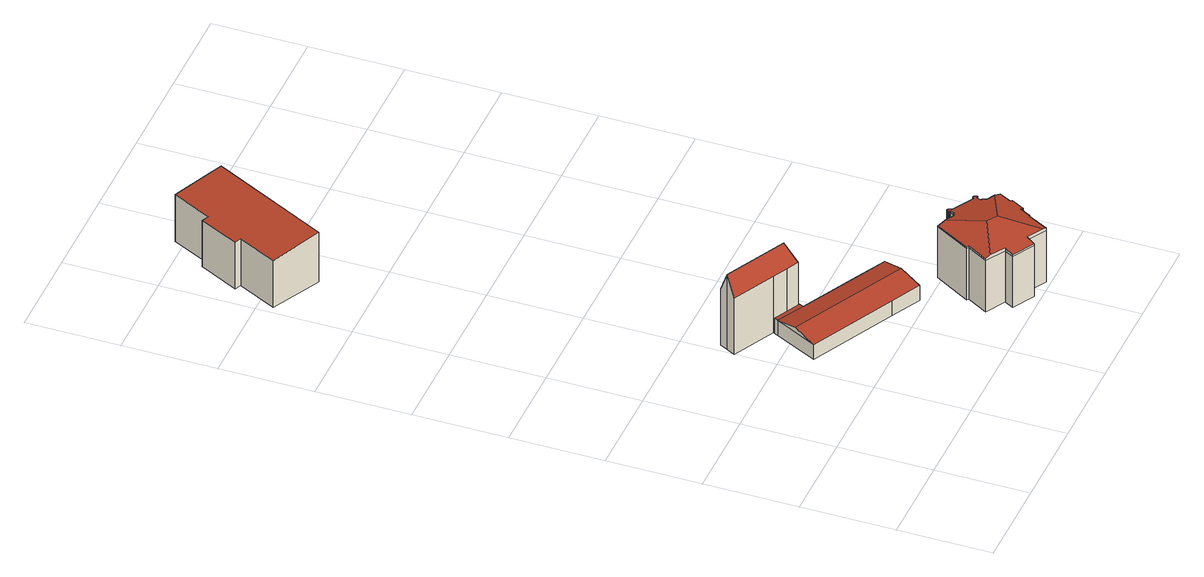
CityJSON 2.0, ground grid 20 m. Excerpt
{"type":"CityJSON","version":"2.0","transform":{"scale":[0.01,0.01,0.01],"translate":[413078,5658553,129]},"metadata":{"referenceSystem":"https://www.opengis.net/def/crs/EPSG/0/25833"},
"CityObjects":{
"building1":{"type":"Building","attributes":{"Dachtyp_tdc":"tdcFreeFormRoof","Gemeindeschluessel":14612000,"Dachneigung":67.37,"QualitaetDacherkennung":4,"Geometrietyp2DReferenz":"3000","measuredHeight":18.38,"function":"31001_9998","roofType":"5000"},"geometry":[{"type":"Solid","lod":"2","boundaries":[[[[0,1,2,3]],[[1,4,5,2]],[[4,6,7,5]],[[6,8,9,7]],[[8,10,11,9]],[[10,12,13,11]],[[12,0,3,13]],[[8,6,4,1,0,14]],[[0,12,14]],[[12,10,8,14]],[[3,2,5,7,9,11,13]]]],"semantics":{"surfaces":[{"type":"WallSurface"},{"type":"RoofSurface"},{"type":"GroundSurface"}],"values":[[0,0,0,0,0,0,0,1,1,1,2]]}}]},
"building2":{"type":"Building","attributes":{"Gemeindeschluessel":14612000,"Geometrietyp2DReferenz":"3000","function":"31001_9998","roofType":"9999"},"children":["building2-1","building2-2"]},
"building2-1":{"type":"BuildingPart","attributes":{"Dachtyp_tdc":"tdcPolyFlatRoof","Dachneigung":3.82,"QualitaetDacherkennung":54,"Geometrietyp2DReferenz":"3000","measuredHeight":3.72,"roofType":"2100"},"parents":["building2"],"geometry":[{"type":"MultiSurface","lod":"2","boundaries":[[[15,16,17,18,19,20]],[[21,22,23,24,25,26]],[[22,27,28,23]],[[27,29,30,28]],[[29,15,20,30]],[[29,27,22,21,16,15]],[[20,19,24,23,28,30]]],"semantics":{"surfaces":[{"type":"WallSurface"},{"type":"RoofSurface"},{"type":"GroundSurface"}],"values":[0,0,0,0,0,1,2]}}]},
"building2-2":{"type":"BuildingPart","attributes":{"Dachtyp_tdc":"tdcGableRoof","Dachneigung":11.91,"QualitaetDacherkennung":66,"Geometrietyp2DReferenz":"3000","measuredHeight":4.73,"roofType":"3100"},"parents":["building2"],"geometry":[{"type":"MultiSurface","lod":"2","boundaries":[[[18,31,32,19]],[[31,33,34,32]],[[33,35,36,34]],[[35,37,38,36]],[[37,39,40,38]],[[39,25,24,40]],[[39,41,42,43,44]],[[26,44,43,45,46,17]],[[18,17,46,31]],[[31,46,45,33]],[[33,45,43,42,35]],[[39,44,26,25]],[[35,42,41,37]],[[37,41,39]],[[24,19,32,34,36,38,40]]],"semantics":{"surfaces":[{"type":"WallSurface"},{"type":"RoofSurface"},{"type":"GroundSurface"}],"values":[0,0,0,0,0,0,1,1,0,0,0,0,0,0,2]}}]},
"building3":{"type":"Building","attributes":{"Dachtyp_tdc":"tdcPolyFlatRoof","Gemeindeschluessel":14612000,"Dachneigung":3.43,"QualitaetDacherkennung":82,"Geometrietyp2DReferenz":"3000","measuredHeight":12.13,"function":"31001_9998","roofType":"2100"},"geometry":[{"type":"Solid","lod":"2","boundaries":[[[[47,48,49,50,51,52,53,54,55]],[[56,57,58,59,60,61,62,63,64]],[[55,54,57,56]],[[54,53,58,57]],[[53,52,59,58]],[[52,51,60,59]],[[51,50,61,60]],[[50,49,62,61]],[[49,48,63,62]],[[48,47,64,63]],[[47,55,56,64]]]],"semantics":{"surfaces":[{"type":"RoofSurface"},{"type":"GroundSurface"},{"type":"WallSurface"}],"values":[[0,1,2,2,2,2,2,2,2,2,2]]}}]},
"building4":{"type":"Building","attributes":{"Dachtyp_tdc":"tdcFreeFormRoof","Gemeindeschluessel":14612000,"Dachneigung":10.33,"QualitaetDacherkennung":54,"Geometrietyp2DReferenz":"3000","measuredHeight":14.67,"function":"31001_9998","roofType":"5000"},"geometry":[{"type":"Solid","lod":"2","boundaries":[[[[65,66,67,68]],[[68,67,69,70]],[[70,69,71,72]],[[72,71,73,74]],[[74,73,75,76]],[[76,75,77,78]],[[78,77,79,80]],[[80,79,81,82]],[[82,81,83,84]],[[84,83,85,86]],[[86,85,87,88]],[[88,87,89,90]],[[90,89,91,92]],[[92,91,93,94]],[[94,93,95,96]],[[96,95,97,98]],[[98,97,99,100]],[[100,99,101,102]],[[103,104,105,106]],[[102,101,104,103]],[[106,105,107,108]],[[108,107,109,110]],[[110,109,111,112]],[[112,111,113,114]],[[115,116,117,118]],[[114,113,116,115]],[[119,120,121,122]],[[118,117,120,119]],[[123,124,125,126]],[[127,124,123]],[[128,129,130,131]],[[126,125,129,128]],[[132,133,134,135]],[[131,130,133,132]],[[136,137,138,139]],[[135,134,137,136]],[[140,141,142,143]],[[139,138,141,140]],[[144,145,146,147]],[[143,142,145,144]],[[148,149,150,151]],[[147,146,149,148]],[[152,153,154,155]],[[151,150,153,152]],[[156,157,158,159]],[[155,154,157,156]],[[160,161,162,163]],[[159,158,161,160]],[[163,162,164,165]],[[165,164,166,167]],[[167,166,168,169]],[[169,168,170,171]],[[171,170,172,173]],[[173,172,174,175]],[[175,174,176,177]],[[177,176,178,179]],[[180,181,182,183]],[[179,178,181,180]],[[184,185,186,187]],[[183,182,185,184]],[[188,189,190,191]],[[187,186,189,188]],[[192,193,194,195]],[[191,190,193,192]],[[196,197,198,199]],[[195,194,197,196]],[[199,198,200,201]],[[201,200,202,203]],[[203,202,204,205]],[[205,204,206,207]],[[208,209,210,211]],[[207,206,209,208]],[[211,210,212,213]],[[213,212,214,215]],[[215,214,216,217]],[[217,216,218,219]],[[219,218,220,221]],[[221,220,222,223]],[[223,222,224,225]],[[225,224,226,227]],[[227,226,228,229]],[[229,228,230,231]],[[231,230,232,233]],[[233,232,234,235]],[[235,234,236,237]],[[237,236,238,239]],[[239,238,240,241]],[[241,240,242,243]],[[243,242,244,245]],[[245,244,246,247]],[[247,246,248,249]],[[249,248,250,251]],[[251,250,252,253]],[[253,252,254,255]],[[255,254,256,257]],[[257,256,258,259]],[[259,258,260,261]],[[261,260,262,263,264]],[[265,266,267,268]],[[269,270,271,266,265]],[[268,267,272,273]],[[273,272,274,275]],[[275,274,276,277]],[[277,276,278,279]],[[279,278,280,281]],[[281,280,282,283]],[[283,282,284,285]],[[285,284,286,287]],[[287,286,288,289]],[[289,288,290,291]],[[291,290,292,293]],[[293,292,294,295]],[[295,294,296,297]],[[298,299,300,301]],[[297,296,299,298]],[[301,300,302,303]],[[303,302,304,305]],[[306,307,308,309]],[[305,304,307,306]],[[310,311,312,313]],[[309,308,311,310]],[[313,312,314,315]],[[315,314,316,317]],[[317,316,318,319]],[[320,321,322,323]],[[324,325,321,320]],[[326,327,328,329]],[[323,322,327,326]],[[330,331,332,333]],[[329,328,331,330]],[[333,332,334,335]],[[335,334,336,337]],[[337,336,338,339]],[[339,338,340,341]],[[342,343,344,345]],[[346,347,343,342]],[[348,349,350,351]],[[345,344,349,348]],[[351,350,352,353]],[[353,352,354,355]],[[356,357,358,359]],[[355,354,357,356]],[[359,358,360,361]],[[361,360,362,363]],[[364,365,366]],[[367,368,365,364]],[[369,370,368,367]],[[371,372,370,369]],[[373,374,372,371]],[[375,376,374,373]],[[377,378,376,375]],[[379,380,378,377]],[[381,382,380,379]],[[341,340,347,346]],[[383,384,382,381]],[[122,121,385]],[[386,387,384,383]],[[388,389,387,386]],[[363,362,389,388]],[[390,391,392]],[[392,391,393,394]],[[394,393,395,396]],[[396,395,397,398]],[[398,397,399,400]],[[400,399,401,402]],[[402,401,403,404]],[[404,403,405,406]],[[406,405,407,408]],[[409,410,411,412]],[[412,411,413,414]],[[414,413,415,416]],[[416,415,417,418,419]],[[420,421,422,410,409]],[[264,263,423,424]],[[424,423,425,426]],[[426,425,427,428]],[[428,427,429,430]],[[430,429,431,432]],[[432,431,433,434]],[[434,433,421,420]],[[319,318,325,324]],[[419,418,435,436]],[[436,435,437,438]],[[438,437,270,269]],[[439,440,441,442,443,444,445,446,447,448,449,450,451,452,453,454,455,456,457,458,459,460,461,462,463,464,465,466,467,468,469,470,471,472,473,474,475,476,477,478,479,480,481,482,483,484,485,486,487,488,489,490,491,492,493,494,495,496,497,498,499,500,501,502,503,504,505,506,507,508,509,510,511,512,513,514,515,516,517,518,519,520,521,522,523,524,525,526,527,528,529,530,531,532,533,534,535,536,537,538,539,540,541,542,543,544,545,546,547,548,549,550,551,552,553,554,555,556,557,558,559,560,561,562,563,564,565,566,567,568,569,570,571,572,573,574,575,576,577,578,579,580,581,582,583,584,585,586,587,588,589,590,591,592,593,594,595,596,597,598,599,600,601,602,603,604,605,606,607,608,609,610,611,612,613,614,615,616,617,618,619,620,621,622,623,624,625,626,627,628,629,630,631,632,633,634,635,636,637,638,639,640,641,642,643,644,645,646,647,648]],[[80,82,440,439]],[[82,84,441,440]],[[84,86,442,441]],[[86,88,443,442]],[[88,90,444,443]],[[90,92,445,444]],[[92,94,446,445]],[[94,96,447,446]],[[96,98,448,447]],[[98,100,449,448]],[[100,102,450,449]],[[102,103,451,450]],[[103,106,452,451]],[[106,108,453,452]],[[108,110,454,453]],[[110,112,455,454]],[[112,114,456,455]],[[114,115,457,456]],[[115,118,458,457]],[[118,119,459,458]],[[119,122,460,459]],[[122,385,461,460]],[[385,649,462,461]],[[649,650,463,462]],[[650,651,464,463]],[[651,652,465,464]],[[652,653,466,465]],[[653,654,467,466]],[[654,655,468,467]],[[655,656,469,468]],[[656,657,470,469]],[[657,127,471,470]],[[127,123,472,471]],[[123,126,473,472]],[[126,128,474,473]],[[128,131,475,474]],[[131,132,476,475]],[[132,135,477,476]],[[135,136,478,477]],[[136,139,479,478]],[[139,140,480,479]],[[140,143,481,480]],[[143,144,482,481]],[[144,147,483,482]],[[147,148,484,483]],[[148,151,485,484]],[[151,152,486,485]],[[152,155,487,486]],[[155,156,488,487]],[[156,159,489,488]],[[159,160,490,489]],[[160,163,491,490]],[[163,165,492,491]],[[165,167,493,492]],[[167,169,494,493]],[[169,171,495,494]],[[171,173,496,495]],[[173,175,497,496]],[[175,177,498,497]],[[177,179,499,498]],[[179,180,500,499]],[[180,183,501,500]],[[183,184,502,501]],[[184,187,503,502]],[[187,188,504,503]],[[188,191,505,504]],[[191,192,506,505]],[[192,195,507,506]],[[195,196,508,507]],[[196,199,509,508]],[[199,201,510,509]],[[201,203,511,510]],[[203,205,512,511]],[[205,207,513,512]],[[207,208,514,513]],[[208,211,515,514]],[[211,213,516,515]],[[213,215,517,516]],[[215,217,518,517]],[[217,219,519,518]],[[219,221,520,519]],[[221,223,521,520]],[[223,225,522,521]],[[225,227,523,522]],[[227,229,524,523]],[[229,231,525,524]],[[231,233,526,525]],[[233,235,527,526]],[[235,237,528,527]],[[237,239,529,528]],[[239,241,530,529]],[[241,243,531,530]],[[243,245,532,531]],[[245,247,533,532]],[[247,249,534,533]],[[249,251,535,534]],[[251,253,536,535]],[[253,255,537,536]],[[255,257,538,537]],[[257,259,539,538]],[[259,261,540,539]],[[261,264,541,540]],[[264,424,542,541]],[[424,426,543,542]],[[426,428,544,543]],[[428,430,545,544]],[[430,432,546,545]],[[432,434,547,546]],[[434,420,548,547]],[[420,409,549,548]],[[409,412,550,549]],[[412,414,551,550]],[[414,416,552,551]],[[416,419,553,552]],[[419,436,554,553]],[[436,438,555,554]],[[438,269,556,555]],[[269,265,557,556]],[[265,268,558,557]],[[268,273,559,558]],[[273,275,560,559]],[[275,277,561,560]],[[277,279,562,561]],[[279,281,563,562]],[[281,283,564,563]],[[283,285,565,564]],[[285,287,566,565]],[[287,289,567,566]],[[289,291,568,567]],[[291,293,569,568]],[[293,295,570,569]],[[295,297,571,570]],[[297,298,572,571]],[[298,301,573,572]],[[301,303,574,573]],[[303,305,575,574]],[[305,306,576,575]],[[306,309,577,576]],[[309,310,578,577]],[[310,313,579,578]],[[313,315,580,579]],[[315,317,581,580]],[[317,319,582,581]],[[319,324,583,582]],[[324,320,584,583]],[[320,323,585,584]],[[323,326,586,585]],[[326,329,587,586]],[[329,330,588,587]],[[330,333,589,588]],[[333,335,590,589]],[[335,337,591,590]],[[337,339,592,591]],[[339,341,593,592]],[[341,346,594,593]],[[346,342,595,594]],[[342,345,596,595]],[[345,348,597,596]],[[348,351,598,597]],[[351,353,599,598]],[[353,355,600,599]],[[355,356,601,600]],[[356,359,602,601]],[[359,361,603,602]],[[361,363,604,603]],[[363,388,605,604]],[[388,386,606,605]],[[386,383,607,606]],[[383,381,608,607]],[[381,379,609,608]],[[379,377,610,609]],[[377,375,611,610]],[[375,373,612,611]],[[373,371,613,612]],[[371,369,614,613]],[[369,367,615,614]],[[367,364,616,615]],[[364,366,617,616]],[[366,658,618,617]],[[658,659,619,618]],[[659,660,620,619]],[[660,661,621,620]],[[661,662,622,621]],[[662,663,623,622]],[[663,664,624,623]],[[664,665,625,624]],[[665,666,626,625]],[[666,667,627,626]],[[667,390,628,627]],[[390,392,629,628]],[[392,394,630,629]],[[394,396,631,630]],[[396,398,632,631]],[[398,400,633,632]],[[400,402,634,633]],[[402,404,635,634]],[[404,406,636,635]],[[406,408,637,636]],[[408,668,638,637]],[[668,669,639,638]],[[669,670,640,639]],[[670,671,641,640]],[[671,65,642,641]],[[65,68,643,642]],[[68,70,644,643]],[[70,72,645,644]],[[72,74,646,645]],[[74,76,647,646]],[[76,78,648,647]],[[78,80,439,648]],[[672,271,270,437,435,418,417]],[[263,262,673,422,421,433,431,429,427,425,423]],[[410,422,673,672,417,415,413,411]],[[407,405,403,401,399,397,395,393,391,390,667,666,665,664,663,662,661,660,659,658,366,365,368,370,372,374,376,378,380,382,384,387,389,362,360,358,357,354,352,350,349,344,343,347,340,338,336,334,332,331,328,327,322,321,325,318,316,314,312,311,308,307,304,302,300,299,296,294,292,290,288,286,284,282,280,278,276,274,272,267,266,271,672,673,262,260,258,256,254,252,250,248,246,244,242,240,238,236,234,232,230,228,226,224,222,220,218,216,214,212,210,209,206,204,202,200,198,197,194,193,190,189,186,185,182,181,178,176,174,172,170,168,166,164,162,161,158,157,154,153,150,149,146,145,142,141,138,137,134,133,130,129,125,124,127,657,656,655,654,653,652,651,650,649,385,121,120,117,116,113,111,109,107,105,104,101,99,97,95,93,91,89,87,85,83,81,79,77,75,73,71,69,67,66,674,675,676,677]],[[668,677,676,669]],[[408,407,677,668]],[[669,676,675,670]],[[670,675,674,671]],[[671,674,66,65]]]],"semantics":{"surfaces":[{"type":"WallSurface"},{"type":"GroundSurface"},{"type":"RoofSurface"}],"values":[[0,0,0,0,0,0,0,0,0,0,0,0,0,0,0,0,0,0,0,0,0,0,0,0,0,0,0,0,0,0,0,0,0,0,0,0,0,0,0,0,0,0,0,0,0,0,0,0,0,0,0,0,0,0,0,0,0,0,0,0,0,0,0,0,0,0,0,0,0,0,0,0,0,0,0,0,0,0,0,0,0,0,0,0,0,0,0,0,0,0,0,0,0,0,0,0,0,0,0,0,0,0,0,0,0,0,0,0,0,0,0,0,0,0,0,0,0,0,0,0,0,0,0,0,0,0,0,0,0,0,0,0,0,0,0,0,0,0,0,0,0,0,0,0,0,0,0,0,0,0,0,0,0,0,0,0,0,0,0,0,0,0,0,0,0,0,0,0,0,0,0,0,0,0,0,0,0,0,0,0,0,0,0,0,1,0,0,0,0,0,0,0,0,0,0,0,0,0,0,0,0,0,0,0,0,0,0,0,0,0,0,0,0,0,0,0,0,0,0,0,0,0,0,0,0,0,0,0,0,0,0,0,0,0,0,0,0,0,0,0,0,0,0,0,0,0,0,0,0,0,0,0,0,0,0,0,0,0,0,0,0,0,0,0,0,0,0,0,0,0,0,0,0,0,0,0,0,0,0,0,0,0,0,0,0,0,0,0,0,0,0,0,0,0,0,0,0,0,0,0,0,0,0,0,0,0,0,0,0,0,0,0,0,0,0,0,0,0,0,0,0,0,0,0,0,0,0,0,0,0,0,0,0,0,0,0,0,0,0,0,0,0,0,0,0,0,0,0,0,0,0,0,0,0,0,0,0,0,0,0,0,0,0,0,0,0,0,0,0,0,0,0,0,0,0,0,0,0,0,0,0,0,0,0,0,0,0,0,0,0,0,0,0,0,0,2,2,2,2,0,0,0,0,0]]}}]}
},
"vertices":[
[3069,3980,1775],[2816,4106,1774],[2816,4106,407],[3069,3980,407],[2500,4265,1774],[2500,4265,407],[1586,4726,1775],[1586,4726,407],[1674,4901,2246],[1674,4901,407],[1762,5076,1775],[1762,5076,407],[3245,4329,1775],[3245,4329,407],[2982,4242,2245],
[3096,3966,752],[3044,3863,760],[3044,3863,757],[3044,3863,749],[3044,3863,388],[3096,3966,388],[2463,4161,760],[2512,4258,752],[2512,4258,388],[2463,4161,388],[2463,4161,749],[2463,4161,756],[2816,4106,752],[2816,4106,388],[3069,3980,752],[3069,3980,388],
[4289,3225,749],[4289,3225,388],[4916,2904,749],[4916,2904,388],[4463,2006,749],[4463,2006,388],[3829,2327,749],[3829,2327,388],[2006,3247,749],[2006,3247,388],[3829,2327,750],[4463,2006,751],[4699,2474,861],[2244,3723,861],[4916,2904,758],[4289,3225,758],
[2405,15633,1337],[2148,15763,1320],[1343,16166,1266],[921,15329,1266],[791,15395,1257],[372,14561,1257],[503,14495,1266],[87,13667,1266],[1153,13133,1337],[1153,13133,123],[87,13667,123],[503,14495,123],[372,14561,123],[791,15395,123],[921,15329,123],[1343,16166,123],[2148,15763,123],[2405,15633,123],
[6241,2040,1307],[6241,2040,1317],[6240,2037,1317],[6240,2037,1307],[6239,2034,1318],[6239,2034,1307],[6237,2031,1319],[6237,2031,1307],[6235,2028,1320],[6235,2028,1307],[6233,2025,1320],[6233,2025,1307],[6229,2022,1322],[6229,2022,1307],[6700,1753,1322],[6700,1753,1307],[6701,1757,1321],[6701,1757,1307],[6702,1760,1320],[6702,1760,1307],[6703,1763,1319],[6703,1763,1307],[6705,1766,1319],[6705,1766,1307],[6706,1769,1318],[6706,1769,1307],[6708,1772,1317],[6708,1772,1307],[6710,1775,1316],[6710,1775,1307],[6712,1777,1316],[6712,1777,1307],[6715,1779,1315],[6715,1779,1307],[6718,1782,1314],[6718,1782,1307],[6720,1784,1314],[6720,1784,1307],[6723,1786,1307],[6723,1786,1313],[6726,1787,1312],[6726,1787,1307],[6729,1788,1312],[6729,1788,1307],[6733,1790,1311],[6733,1790,1307],[6736,1791,1311],[6736,1791,1307],[6739,1791,1310],[6739,1791,1307],[6742,1792,1307],[6742,1792,1310],[6746,1792,1309],[6746,1792,1307],[6749,1792,1307],[6749,1792,1309],[6753,1792,1309],[6753,1792,1307],[6787,1772,1307],[6787,1772,1309],[6789,1769,1309],[6789,1769,1307],[6785,1775,1308],[6791,1766,1307],[6791,1766,1309],[6792,1762,1310],[6792,1762,1307],[6793,1759,1307],[6793,1759,1310],[6795,1756,1311],[6795,1756,1307],[6795,1752,1307],[6795,1752,1312],[6796,1749,1312],[6796,1749,1307],[6796,1745,1307],[6796,1745,1313],[6796,1742,1313],[6796,1742,1307],[6796,1739,1307],[6796,1739,1314],[6795,1735,1315],[6795,1735,1307],[6795,1732,1307],[6795,1732,1315],[6794,1729,1316],[6794,1729,1307],[6793,1725,1307],[6793,1725,1317],[6791,1722,1318],[6791,1722,1307],[6790,1719,1307],[6790,1719,1318],[6788,1717,1319],[6788,1717,1307],[6786,1714,1307],[6786,1714,1320],[6784,1711,1321],[6784,1711,1307],[6782,1709,1321],[6782,1709,1307],[6779,1706,1322],[6779,1706,1307],[6776,1704,1323],[6776,1704,1307],[6773,1702,1323],[6773,1702,1307],[6771,1701,1324],[6771,1701,1307],[6768,1699,1325],[6768,1699,1307],[6764,1698,1325],[6764,1698,1307],[6761,1697,1326],[6761,1697,1307],[6758,1696,1307],[6758,1696,1326],[6755,1695,1327],[6755,1695,1307],[6751,1695,1307],[6751,1695,1327],[6748,1695,1328],[6748,1695,1307],[6744,1695,1307],[6744,1695,1328],[6741,1695,1328],[6741,1695,1307],[6738,1696,1307],[6738,1696,1328],[6734,1697,1329],[6734,1697,1307],[6731,1698,1307],[6731,1698,1329],[6727,1699,1329],[6727,1699,1307],[6667,1592,1356],[6667,1592,1307],[6671,1590,1356],[6671,1590,1307],[6674,1589,1356],[6674,1589,1307],[6678,1587,1356],[6678,1587,1307],[6681,1586,1307],[6681,1586,1356],[6685,1583,1356],[6685,1583,1307],[6688,1581,1356],[6688,1581,1307],[6691,1579,1356],[6691,1579,1307],[6693,1576,1356],[6693,1576,1307],[6696,1573,1356],[6696,1573,1307],[6698,1570,1357],[6698,1570,1307],[6701,1567,1357],[6701,1567,1307],[6702,1563,1357],[6702,1563,1307],[6704,1560,1358],[6704,1560,1307],[6705,1556,1358],[6705,1556,1307],[6707,1552,1359],[6707,1552,1307],[6707,1548,1360],[6707,1548,1307],[6708,1544,1360],[6708,1544,1307],[6708,1541,1361],[6708,1541,1307],[6709,1537,1362],[6709,1537,1307],[6708,1533,1363],[6708,1533,1307],[6708,1529,1363],[6708,1529,1307],[6707,1525,1364],[6707,1525,1307],[6706,1521,1365],[6706,1521,1307],[6705,1518,1366],[6705,1518,1307],[6703,1514,1367],[6703,1514,1307],[6701,1511,1368],[6701,1511,1307],[6699,1507,1368],[6699,1507,1307],[6697,1504,1369],[6697,1504,1307],[6695,1501,1370],[6695,1501,1307],[6692,1498,1371],[6692,1498,1307],[6878,1393,1371],[7005,1320,1330],[7005,1320,1307],[6012,1889,1307],[6012,1889,1370],[6013,1893,1369],[6013,1893,1307],[5648,2096,1307],[5648,2096,1313],[5820,1998,1370],[6015,1897,1369],[6015,1897,1307],[6016,1900,1368],[6016,1900,1307],[6018,1903,1367],[6018,1903,1307],[6020,1907,1366],[6020,1907,1307],[6023,1910,1365],[6023,1910,1307],[6025,1912,1364],[6025,1912,1307],[6028,1915,1364],[6028,1915,1307],[6031,1917,1363],[6031,1917,1307],[6034,1920,1362],[6034,1920,1307],[6037,1921,1361],[6037,1921,1307],[6041,1923,1361],[6041,1923,1307],[6045,1925,1360],[6045,1925,1307],[6048,1926,1359],[6048,1926,1307],[6052,1927,1307],[6052,1927,1359],[6056,1928,1358],[6056,1928,1307],[6060,1928,1358],[6060,1928,1307],[6063,1928,1357],[6063,1928,1307],[6067,1928,1307],[6067,1928,1357],[6071,1928,1356],[6071,1928,1307],[6075,1927,1307],[6075,1927,1356],[6078,1926,1356],[6078,1926,1307],[6082,1925,1356],[6082,1925,1307],[6086,1924,1356],[6086,1924,1307],[6089,1922,1356],[6089,1922,1307],[6153,2028,1307],[6153,2028,1329],[6150,2032,1328],[6150,2032,1307],[6093,1920,1307],[6093,1920,1356],[6148,2035,1307],[6148,2035,1328],[6147,2038,1327],[6147,2038,1307],[6146,2041,1307],[6146,2041,1327],[6145,2045,1326],[6145,2045,1307],[6144,2048,1326],[6144,2048,1307],[6143,2052,1325],[6143,2052,1307],[6143,2055,1325],[6143,2055,1307],[6143,2059,1324],[6143,2059,1307],[6144,2066,1307],[6144,2066,1322],[6144,2069,1322],[6144,2069,1307],[6143,2062,1307],[6143,2062,1323],[6145,2073,1307],[6145,2073,1321],[6146,2076,1320],[6146,2076,1307],[6148,2079,1319],[6148,2079,1307],[6149,2082,1319],[6149,2082,1307],[6151,2085,1307],[6151,2085,1318],[6153,2088,1317],[6153,2088,1307],[6155,2091,1316],[6155,2091,1307],[6158,2094,1316],[6158,2094,1307],[6198,2108,1307],[6198,2108,1308],[6202,2108,1308],[6193,2108,1307],[6193,2108,1309],[6189,2108,1307],[6189,2108,1309],[6186,2108,1307],[6186,2108,1310],[6182,2107,1307],[6182,2107,1310],[6179,2106,1307],[6179,2106,1311],[6176,2105,1307],[6176,2105,1311],[6172,2104,1307],[6172,2104,1312],[6169,2102,1307],[6169,2102,1313],[6166,2100,1307],[6166,2100,1313],[6756,1791,1308],[6163,2098,1307],[6163,2098,1314],[6160,2096,1307],[6160,2096,1315],[6235,2088,1308],[6237,2085,1309],[6237,2085,1307],[6239,2082,1309],[6239,2082,1307],[6240,2078,1309],[6240,2078,1307],[6241,2075,1310],[6241,2075,1307],[6242,2072,1310],[6242,2072,1307],[6243,2068,1311],[6243,2068,1307],[6244,2065,1312],[6244,2065,1307],[6244,2061,1312],[6244,2061,1307],[6245,2058,1313],[6245,2058,1307],[5871,330,1307],[5871,330,1386],[5764,141,1346],[5764,141,1307],[5294,409,1346],[5294,409,1307],[5403,602,1386],[5403,602,1307],[5082,785,1387],[4984,841,1354],[4984,841,1307],[6278,98,1307],[6278,98,1366],[6218,133,1385],[6862,1067,1335],[6862,1067,1307],[6912,1038,1319],[6912,1038,1307],[6745,745,1326],[6745,745,1307],[6684,779,1345],[6684,779,1307],[6550,542,1351],[6550,542,1307],[6536,550,1355],[6536,550,1307],[5245,1297,1344],[5245,1297,1307],[5207,1319,1331],[5207,1319,1307],[6700,1753,54],[6701,1757,54],[6702,1760,54],[6703,1763,54],[6705,1766,54],[6706,1769,54],[6708,1772,54],[6710,1775,54],[6712,1777,54],[6715,1779,54],[6718,1782,54],[6720,1784,54],[6723,1786,54],[6726,1787,54],[6729,1788,54],[6733,1790,54],[6736,1791,54],[6739,1791,54],[6742,1792,54],[6746,1792,54],[6749,1792,54],[6753,1792,54],[6756,1791,54],[6759,1790,54],[6762,1790,54],[6766,1788,54],[6769,1787,54],[6772,1786,54],[6775,1784,54],[6777,1782,54],[6780,1779,54],[6782,1777,54],[6785,1775,54],[6787,1772,54],[6789,1769,54],[6791,1766,54],[6792,1762,54],[6793,1759,54],[6795,1756,54],[6795,1752,54],[6796,1749,54],[6796,1745,54],[6796,1742,54],[6796,1739,54],[6795,1735,54],[6795,1732,54],[6794,1729,54],[6793,1725,54],[6791,1722,54],[6790,1719,54],[6788,1717,54],[6786,1714,54],[6784,1711,54],[6782,1709,54],[6779,1706,54],[6776,1704,54],[6773,1702,54],[6771,1701,54],[6768,1699,54],[6764,1698,54],[6761,1697,54],[6758,1696,54],[6755,1695,54],[6751,1695,54],[6748,1695,54],[6744,1695,54],[6741,1695,54],[6738,1696,54],[6734,1697,54],[6731,1698,54],[6727,1699,54],[6667,1592,54],[6671,1590,54],[6674,1589,54],[6678,1587,54],[6681,1586,54],[6685,1583,54],[6688,1581,54],[6691,1579,54],[6693,1576,54],[6696,1573,54],[6698,1570,54],[6701,1567,54],[6702,1563,54],[6704,1560,54],[6705,1556,54],[6707,1552,54],[6707,1548,54],[6708,1544,54],[6708,1541,54],[6709,1537,54],[6708,1533,54],[6708,1529,54],[6707,1525,54],[6706,1521,54],[6705,1518,54],[6703,1514,54],[6701,1511,54],[6699,1507,54],[6697,1504,54],[6695,1501,54],[6692,1498,54],[7005,1320,54],[6862,1067,54],[6912,1038,54],[6745,745,54],[6684,779,54],[6550,542,54],[6536,550,54],[6278,98,54],[5871,330,54],[5764,141,54],[5294,409,54],[5403,602,54],[4984,841,54],[5245,1297,54],[5207,1319,54],[5648,2096,54],[6012,1889,54],[6013,1893,54],[6015,1897,54],[6016,1900,54],[6018,1903,54],[6020,1907,54],[6023,1910,54],[6025,1912,54],[6028,1915,54],[6031,1917,54],[6034,1920,54],[6037,1921,54],[6041,1923,54],[6045,1925,54],[6048,1926,54],[6052,1927,54],[6056,1928,54],[6060,1928,54],[6063,1928,54],[6067,1928,54],[6071,1928,54],[6075,1927,54],[6078,1926,54],[6082,1925,54],[6086,1924,54],[6089,1922,54],[6093,1920,54],[6153,2028,54],[6150,2032,54],[6148,2035,54],[6147,2038,54],[6146,2041,54],[6145,2045,54],[6144,2048,54],[6143,2052,54],[6143,2055,54],[6143,2059,54],[6143,2062,54],[6144,2066,54],[6144,2069,54],[6145,2073,54],[6146,2076,54],[6148,2079,54],[6149,2082,54],[6151,2085,54],[6153,2088,54],[6155,2091,54],[6158,2094,54],[6160,2096,54],[6163,2098,54],[6166,2100,54],[6169,2102,54],[6172,2104,54],[6176,2105,54],[6179,2106,54],[6182,2107,54],[6186,2108,54],[6189,2108,54],[6193,2108,54],[6198,2108,54],[6202,2108,54],[6206,2107,54],[6209,2106,54],[6213,2105,54],[6216,2103,54],[6219,2102,54],[6222,2100,54],[6225,2098,54],[6228,2095,54],[6230,2093,54],[6232,2090,54],[6235,2088,54],[6237,2085,54],[6239,2082,54],[6240,2078,54],[6241,2075,54],[6242,2072,54],[6243,2068,54],[6244,2065,54],[6244,2061,54],[6245,2058,54],[6244,2054,54],[6244,2051,54],[6243,2047,54],[6243,2044,54],[6241,2040,54],[6240,2037,54],[6239,2034,54],[6237,2031,54],[6235,2028,54],[6233,2025,54],[6229,2022,54],[6759,1790,1308],[6762,1790,1308],[6766,1788,1308],[6769,1787,1308],[6772,1786,1308],[6775,1784,1308],[6777,1782,1308],[6780,1779,1308],[6782,1777,1308],[6206,2107,1308],[6209,2106,1308],[6213,2105,1307],[6216,2103,1307],[6219,2102,1307],[6222,2100,1307],[6225,2098,1307],[6228,2095,1308],[6230,2093,1308],[6232,2090,1308],[6244,2054,1307],[6244,2051,1307],[6243,2047,1307],[6243,2044,1307],[5891,1169,1520],[6122,1038,1520],[6243,2044,1316],[6243,2047,1315],[6244,2051,1314],[6244,2054,1314]
]}
